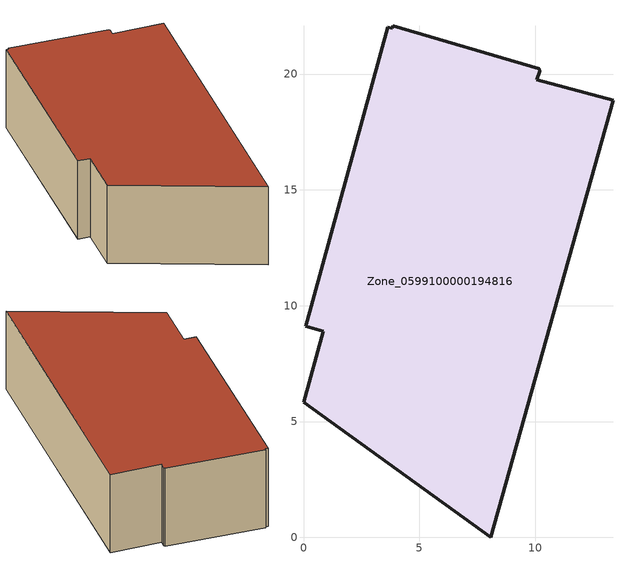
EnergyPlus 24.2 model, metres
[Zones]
Zone_0599100000194816
 floor ground (C_G): 3.86,22.09 10.18,20.23 10.19,20.13 10.08,19.75 13.36,18.87 8.09,0 0,5.83 0.85,8.9 0.09,9.12 3.65,22.02 3.83,21.97 z0
 wall outside (C_F): 0.85,8.9 0,5.83 8.09,0 13.36,18.87 10.08,19.75 10.19,20.13 10.18,20.23 3.86,22.09 3.83,21.97 3.65,22.02 0.09,9.12 0.85,8.9 z0:5.78
 roof outside (C_R): 10.18,20.23 3.86,22.09 3.83,21.97 3.65,22.02 0.09,9.12 0.85,8.9 0,5.83 8.09,0 13.36,18.87 10.08,19.75 10.19,20.13 z5.78
[BUILDING]
Pand.0599100000194816: North Axis=0; Terrain=City; Loads Convergence Tolerance Value=0.04; Temperature Convergence Tolerance Value=0.4; Solar Distribution=FullExterior; Maximum Number of Warmup Days=25; Minimum Number of Warmup Days=1
[Site:Location]
Rotterdam.The.Hague.AP_ZH_NLD Design_Conditions: Latitude=51.96; Longitude=4.45; Time Zone=1; Elevation=-4.5
[SITE:GROUNDTEMPERATURE:BUILDINGSURFACE]
18, 18, 18, 18, 18, 18, 18, 18, 18, 18, 18, 18
[MATERIAL] Thermal Absorptance=0.9; Solar Absorptance=0.7; Visible Absorptance=0.7
Name | Roughness | Thickness | Conductivity | Density | Specific Heat
G.D.1992-2005 | MediumSmooth | 0.15 | 0.06 | 540 | 1210
F.D.1992-2005 | Rough | 0.3 | 0.12 | 1920 | 840
R.D.1992-2005 | MediumRough | 0.2 | 0.08 | 1500 | 1000
[CONSTRUCTION]
C_G: G.D.1992-2005
C_F: F.D.1992-2005
C_R: R.D.1992-2005
[ZONE]
Zone_0599100000194816: Type=1; Multiplier=1; Ceiling Height=Autocalculate; Volume=Autocalculate; Floor Area=autocalculate; Part of Total Floor Area=Yes
[ZONEINFILTRATION:DESIGNFLOWRATE]
Infil_Zone_0599100000194816: Zone or ZoneList or Space or SpaceList=Zone_0599100000194816; Schedule=AlwaysOn; Design Flow Rate Calculation Method=Flow/Area; Flow Rate per Floor Area=0.0021; Constant Term Coefficient=1; Temperature Term Coefficient=0; Velocity Term Coefficient=0; Velocity Squared Term Coefficient=0
[HVACTEMPLATE:ZONE:IDEALLOADSAIRSYSTEM]
Zone_0599100000194816: Maximum Heating Supply Air Temperature=50; Minimum Cooling Supply Air Temperature=13; Maximum Heating Supply Air Humidity Ratio=0.0156; Minimum Cooling Supply Air Humidity Ratio=0.0077; Heating Limit=NoLimit; Cooling Limit=NoLimit; Dehumidification Control Type=ConstantSensibleHeatRatio; Cooling Sensible Heat Ratio=0.7; Dehumidification Setpoint=60; Humidification Control Type=None; Humidification Setpoint=30; Outdoor Air Method=None; Outdoor Air Flow Rate per Person=0.00944; Outdoor Air Flow Rate per Zone Floor Area=0; Outdoor Air Flow Rate per Zone=0; Demand Controlled Ventilation Type=None; Outdoor Air Economizer Type=NoEconomizer; Heat Recovery Type=None; Sensible Heat Recovery Effectiveness=0.7; Latent Heat Recovery Effectiveness=0.65
[ZONECONTROL:THERMOSTAT]
ThermostatControl_Zone_0599100000194816: Zone or ZoneList=Zone_0599100000194816; Control Type Schedule=DualSetpointControlType; Control 1=Thermostat_Zone_0599100000194816; Temperature Difference Between Cutout And Setpoint=0
[THERMOSTATSETPOINT:DUALSETPOINT]
Thermostat_Zone_0599100000194816: Heating Setpoint Temperature Schedule=HeatingSetpoint_Zone_0599100000194816; Cooling Setpoint Temperature Schedule=CoolingSetpoint_Zone_0599100000194816
[SCHEDULE:COMPACT]
HeatingSetpoint_Zone_0599100000194816: Through: 12/31, For: AllDays, Until: 24:00, 21
CoolingSetpoint_Zone_0599100000194816: Through: 12/31, For: AllDays, Until: 24:00, 24
DualSetpointControlType: Through: 12/31, For: AllDays, Until: 24:00, 4
AlwaysOn: Through: 12/31, For: AllDays, Until: 24:00, 1
